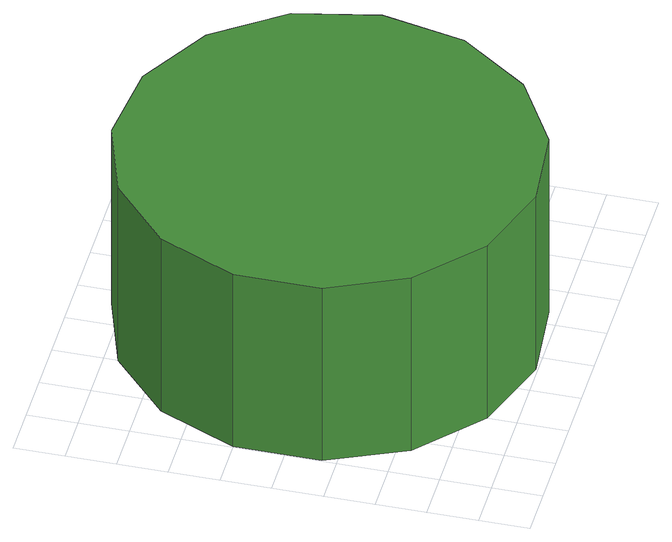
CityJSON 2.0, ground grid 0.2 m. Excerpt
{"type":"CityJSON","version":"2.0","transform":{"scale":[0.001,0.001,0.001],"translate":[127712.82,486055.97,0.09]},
"CityObjects":{
"tree1":{"type":"SolitaryVegetationObject","attributes":{"function":"something"},"geometry":[{"type":"MultiSurface","lod":"1","boundaries":[[[0,1,2,3,4,5,6,7,8,9,10,11,12,13,14]],[[15,16,17,18,19,20,21,22,23,24,25,26,27,28,29]],[[0,29,28,1]],[[1,28,27,2]],[[2,27,26,3]],[[3,26,25,4]],[[4,25,24,5]],[[5,24,23,6]],[[6,23,22,7]],[[7,22,21,8]],[[8,21,20,9]],[[9,20,19,10]],[[10,19,18,11]],[[11,18,17,12]],[[12,17,16,13]],[[13,16,15,14]],[[14,15,29,0]]]}]}
},
"vertices":[
[1643,831,837],[1571,1167,837],[1369,1445,837],[1072,1617,837],[730,1653,837],[403,1547,837],[148,1317,837],[8,1003,837],[8,659,837],[148,346,837],[403,116,837],[730,10,837],[1072,45,837],[1369,217,837],[1571,495,837],[1571,495,4],[1369,217,4],[1072,45,4],[730,10,4],[403,116,4],[148,346,4],[8,659,4],[8,1003,4],[148,1317,4],[403,1547,4],[730,1653,4],[1072,1617,4],[1369,1445,4],[1571,1167,4],[1643,831,4]
]}
